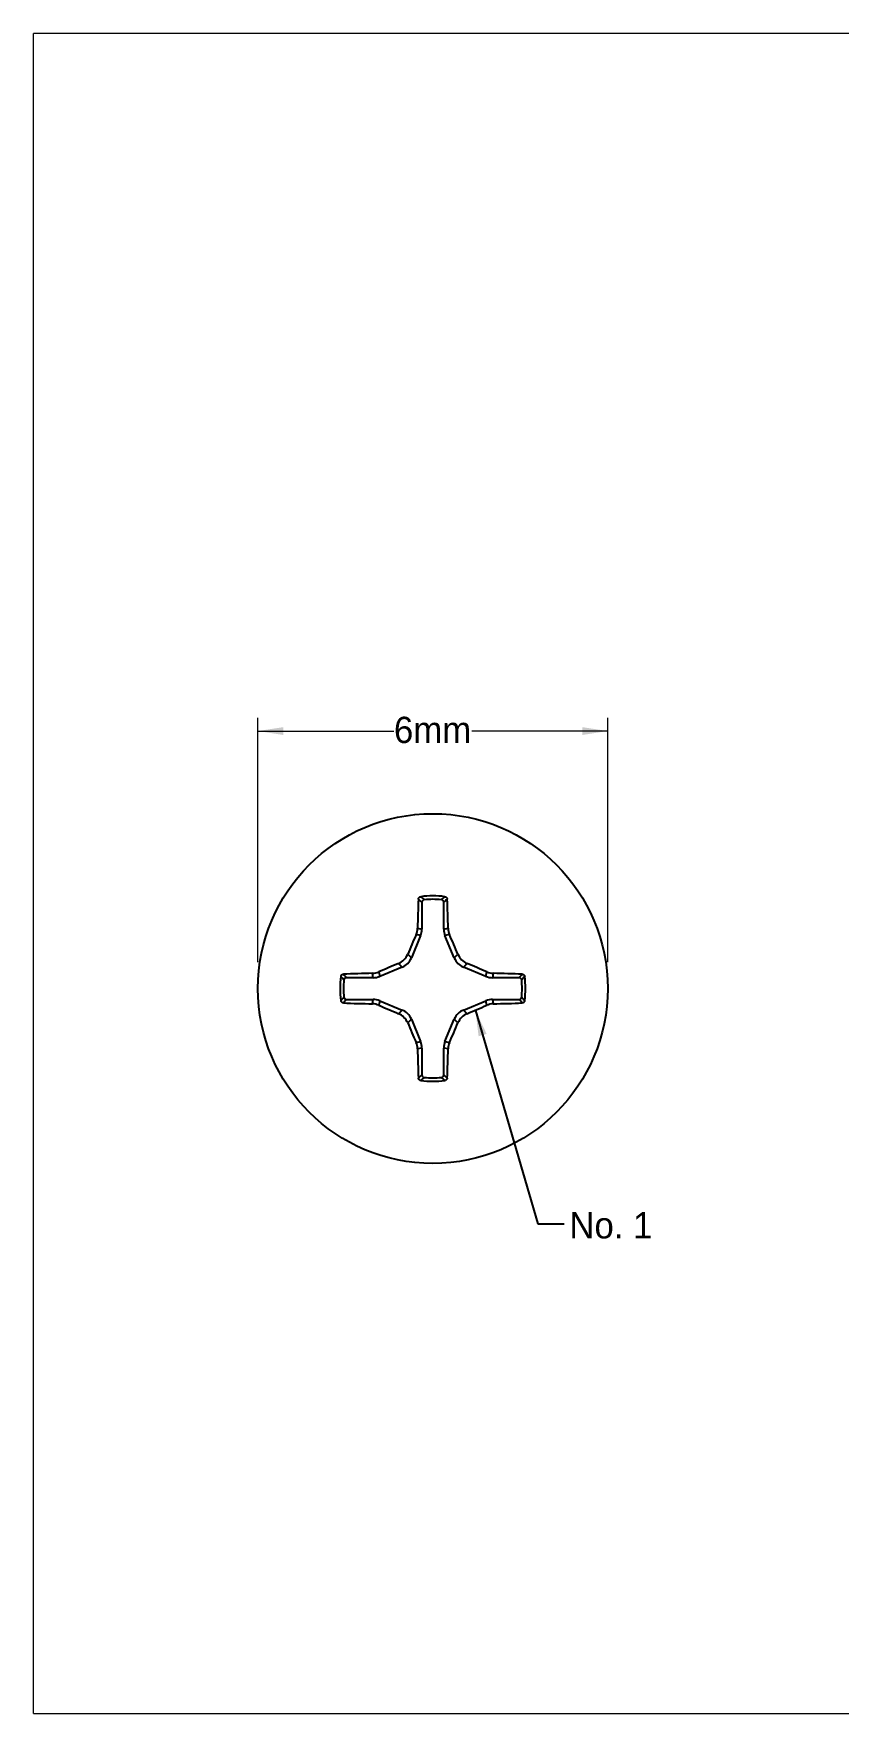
# Model space of a CAD drawing. Header units: millimetres. Extents: x 0.9 to 38.7, y 0.9 to 29.7.
# Drawn here: x 0.9 to 14.71, y 0.9 to 29.72 of the extents above; entities that cross this region are included whole.
import ezdxf

# ---------------------------------------------------------------- set-up
doc = ezdxf.new("R2010")
doc.units = ezdxf.units.MM
doc.header["$LTSCALE"] = 0.14184
doc.linetypes.add('SLD-Solid', pattern=[0])
doc.styles.add('SLDTEXTSTYLE0', font='ARIAL.TTF', dxfattribs={"width": 0.948})
doc.styles.get("Standard").update_dxf_attribs({"font": 'ARIAL.TTF'})
doc.dimstyles.new('SLDDIMSTYLE0', dxfattribs={"dimtxt": 0.437148, "dimasz": 0.437148, "dimexe": 0, "dimexo": 0.0625, "dimgap": 0.109287, "dimtad": 0, "dimtih": 1, "dimtoh": 1, "dimdec": 3, "dimrnd": 1e-09, "dimzin": 12, "dimdsep": 46, "dimtxsty": 'SLDTEXTSTYLE0', "dimsah": 1, "dimcen": 0.09, "dimadec": 0, "dimazin": 3, "dimtfac": 1, "dimtdec": 3, "dimtofl": 0, "dimtmove": 0, "dimatfit": 3, "dimfxl": 0, "dimfrac": 2, "dimtolj": 1, "dimtzin": 12, "dimarcsym": 0})
doc.dimstyles.new('SLDDIMSTYLE2', dxfattribs={"dimtxt": 0.18, "dimasz": 0.437148, "dimexe": 0, "dimexo": 0.0625, "dimgap": 0, "dimtad": 0, "dimtih": 1, "dimtoh": 1, "dimdec": 0, "dimrnd": 1e-09, "dimzin": 0, "dimdsep": 46, "dimtxsty": 'Standard', "dimsah": 1, "dimcen": 0.09, "dimadec": 0, "dimazin": 0, "dimtfac": 0.437148, "dimtdec": 0, "dimtofl": 0, "dimtmove": 0, "dimatfit": 3, "dimfxl": 0, "dimfrac": 2, "dimtolj": 1, "dimtzin": 0, "dimarcsym": 0})

# ---------------------------------------------------------------- blocks, each defined once
blk = doc.blocks.new('_D_2')
at = {"color": 7, "linetype": 'SLD-Solid', "lineweight": 0}
for p, q in [((4.749, 13.788), (4.749, 17.981)), ((10.749, 13.788), (10.749, 17.981)), ((4.749, 17.756), (7.082, 17.756)), ((10.749, 17.756), (8.417, 17.756))]:
    blk.add_line(p, q, dxfattribs=at)
at = {"color": 7, "linetype": 'SLD-Solid', "lineweight": 18}
for points in [[(4.749, 17.756), (5.186, 17.688), (5.186, 17.823)], [(10.749, 17.756), (10.312, 17.823), (10.312, 17.688)]]:
    blk.add_solid(points, dxfattribs=at)
at = {"color": 7, "linetype": 'SLD-Solid', "lineweight": 18, "insert": (7.082, 18.001), "char_height": 0.4503, "attachment_point": 1, "style": 'SLDTEXTSTYLE0'}
blk.add_mtext('6mm', dxfattribs=at)

msp = doc.modelspace()

# ---------------------------------------------------------------- linework, layer by layer
at = {"color": 7, "linetype": 'SLD-Solid', "lineweight": 18}
for p, q in [((0.9007, 0.9007), (0.9007, 29.7226)), ((38.7294, 29.7226), (0.9007, 29.7226)), ((0.9007, 0.9007), (38.7294, 0.9007))]:
    msp.add_line(p, q, dxfattribs=at)
at = {"color": 7, "linetype": 'SLD-Solid', "lineweight": 25}
for p, q in [((7.5622, 14.8183), (7.5622, 14.3584)), ((7.9356, 14.3584), (7.9356, 14.8183)), ((7.5401, 14.2474), (7.3807, 13.8626)), ((7.5401, 14.2474), (7.4622, 14.2629)), ((7.4867, 14.3734), (7.5622, 14.3584)), ((7.9356, 14.3584), (8.0111, 14.3734)), ((8.0355, 14.2629), (7.9577, 14.2474)), ((8.1171, 13.8626), (7.9577, 14.2474)), ((7.3175, 13.9258), (7.3807, 13.8626)), ((8.1171, 13.8626), (8.1803, 13.9258)), ((6.7279, 13.5241), (6.7129, 13.5996)), ((6.8234, 13.6241), (6.8389, 13.5462)), ((7.2237, 13.7056), (6.8389, 13.5462)), ((7.2237, 13.7056), (7.1605, 13.7688)), ((8.3372, 13.7688), (8.274, 13.7056)), ((8.6589, 13.5462), (8.274, 13.7056)), ((8.6589, 13.5462), (8.6744, 13.6241)), ((8.7849, 13.5996), (8.7699, 13.5241)), ((6.7279, 13.5241), (6.268, 13.5241)), ((9.2298, 13.5241), (8.7699, 13.5241)), ((6.268, 13.1507), (6.7279, 13.1507)), ((6.7129, 13.0752), (6.7279, 13.1507)), ((6.8389, 13.1286), (6.8234, 13.0508)), ((6.8389, 13.1286), (7.2237, 12.9692)), ((8.274, 12.9692), (8.6589, 13.1286)), ((8.6744, 13.0508), (8.6589, 13.1286)), ((8.7699, 13.1507), (8.7849, 13.0752)), ((8.7699, 13.1507), (9.2298, 13.1507)), ((7.1605, 12.906), (7.2237, 12.9692)), ((7.3807, 12.8123), (7.3175, 12.7491)), ((7.3807, 12.8123), (7.5401, 12.4274)), ((7.9577, 12.4274), (8.1171, 12.8123)), ((8.1803, 12.7491), (8.1171, 12.8123)), ((8.274, 12.9692), (8.3372, 12.906)), ((7.4622, 12.4119), (7.5401, 12.4274)), ((7.9577, 12.4274), (8.0355, 12.4119)), ((7.5622, 12.3164), (7.4867, 12.3014)), ((7.5622, 12.3164), (7.5622, 11.8565)), ((8.0111, 12.3014), (7.9356, 12.3164)), ((7.9356, 11.8565), (7.9356, 12.3164))]:
    msp.add_line(p, q, dxfattribs=at)
msp.add_circle((7.7489, 13.3374), 3, dxfattribs=at)
for centre, radius, start, end in [((46.4956, 13.436), 39.0202, 177.89082, 178.62342), ((7.7489, 13.3374), 1.5903, 82.48991, 97.51009), ((7.7489, 13.3374), 1.5313, 84.47613, 95.52387), ((-30.9978, 13.436), 39.0202, 1.37658, 2.10918), ((46.9916, -2.9087), 43.0979, 156.51982, 157.0076), ((-31.4938, -2.9087), 43.0979, 22.9924, 23.48018), ((7.6503, -25.4093), 39.0202, 91.37658, 92.10918), ((23.995, -25.9053), 43.0979, 112.9924, 113.48018), ((-8.4972, -25.9053), 43.0979, 66.51982, 67.0076), ((7.8475, -25.4093), 39.0202, 87.89082, 88.62342), ((7.7489, 13.3374), 1.5903, 172.48991, 187.51009), ((7.7489, 13.3374), 1.5313, 174.47613, 185.52387), ((7.7489, 13.3374), 1.5313, 354.47613, 5.52387), ((7.7489, 13.3374), 1.5903, 352.48991, 7.51009), ((7.6503, 52.0841), 39.0202, 267.89082, 268.62342), ((23.995, 52.5801), 43.0979, 246.51982, 247.0076), ((-8.4972, 52.5801), 43.0979, 292.9924, 293.48018), ((7.8475, 52.0841), 39.0202, 271.37658, 272.10918), ((46.9916, 29.5835), 43.0979, 202.9924, 203.48018), ((-31.4938, 29.5835), 43.0979, 336.51982, 337.0076), ((46.4956, 13.2388), 39.0202, 181.37658, 182.10918), ((-30.9978, 13.2388), 39.0202, 357.89082, 358.62342), ((7.7489, 13.3374), 1.5903, 262.48991, 277.51009), ((7.7489, 13.3374), 1.5313, 264.47613, 275.52387)]:
    msp.add_arc(centre, radius, start, end, dxfattribs=at)
for centre, major_axis, ratio, start_param, end_param in [((7.269, 14.3591), (-0.2876, 0.0572), 0.994307, 2.9463327, 3.3368526), ((8.2288, 14.3591), (0.2876, 0.0572), 0.994307, 2.9463327, 3.3368526), ((7.1103, 13.976), (-0.2075, 0.2075), 0.993591, 2.7511616, 3.5320237), ((8.3875, 13.976), (0.2075, 0.2075), 0.993591, 2.7511616, 3.5320237), ((6.7273, 13.8174), (-0.0572, 0.2876), 0.994307, 2.9463327, 3.3368526), ((8.7705, 13.8174), (0.0572, 0.2876), 0.994307, 2.9463327, 3.3368526), ((6.7273, 12.8575), (-0.0572, -0.2876), 0.994307, 2.9463327, 3.3368526), ((8.7705, 12.8575), (0.0572, -0.2876), 0.994307, 2.9463327, 3.3368526), ((7.1103, 12.6988), (-0.2075, -0.2075), 0.993591, 2.7511616, 3.5320237), ((8.3875, 12.6988), (0.2075, -0.2075), 0.993591, 2.7511616, 3.5320237), ((7.269, 12.3158), (-0.2876, -0.0572), 0.994307, 2.9463327, 3.3368526), ((8.2288, 12.3158), (0.2876, -0.0572), 0.994307, 2.9463327, 3.3368526)]:
    msp.add_ellipse(centre, major_axis=major_axis, ratio=ratio, start_param=start_param, end_param=end_param, dxfattribs=at)
for points, knots in [([(7.5019, 14.8721), (7.502, 14.877), (7.5031, 14.882), (7.505, 14.8866), (7.5069, 14.8912), (7.5097, 14.8956), (7.5131, 14.8994), (7.5165, 14.9031), (7.5206, 14.9064), (7.5251, 14.9088), (7.53, 14.9115), (7.5355, 14.9133), (7.541, 14.9141)], [0, 0, 0, 0, 0.000015646823, 0.000015646823, 0.000015646823, 0.000031298274, 0.000031298274, 0.000031298274, 0.000046852736, 0.000046852736, 0.000046852736, 0.000063736927, 0.000063736927, 0.000063736927, 0.000063736927]), ([(7.5622, 14.8183), (7.5522, 14.8274), (7.5423, 14.8363), (7.5323, 14.8452), (7.5222, 14.8542), (7.512, 14.8632), (7.5019, 14.8721)], [0, 0, 0, 0, 0.00028666367, 0.00028666367, 0.00028666367, 0.00057948303, 0.00057948303, 0.00057948303, 0.00057948303]), ([(7.541, 14.9141), (7.551, 14.9056), (7.5609, 14.897), (7.5709, 14.8884), (7.5811, 14.8796), (7.5913, 14.8706), (7.6015, 14.8616)], [0, 0, 0, 0, 0.00027976789, 0.00027976789, 0.00027976789, 0.00056650539, 0.00056650539, 0.00056650539, 0.00056650539]), ([(7.6015, 14.8616), (7.5966, 14.8612), (7.5918, 14.8599), (7.5873, 14.8578), (7.5829, 14.8558), (7.5788, 14.8529), (7.5753, 14.8495), (7.5718, 14.8461), (7.5689, 14.8421), (7.5667, 14.8377), (7.5646, 14.8334), (7.5631, 14.8286), (7.5625, 14.8238), (7.5623, 14.822), (7.5622, 14.8202), (7.5622, 14.8183)], [0, 0, 0, 0, 0.000014637723, 0.000014637723, 0.000014637723, 0.000029280921, 0.000029280921, 0.000029280921, 0.000043849396, 0.000043849396, 0.000043849396, 0.000058395682, 0.000058395682, 0.000058395682, 0.000063811516, 0.000063811516, 0.000063811516, 0.000063811516]), ([(7.8963, 14.8616), (7.9065, 14.8706), (7.9167, 14.8796), (7.9269, 14.8884), (7.9368, 14.897), (7.9468, 14.9056), (7.9567, 14.9141)], [0, 0, 0, 0, 0.00028673749, 0.00028673749, 0.00028673749, 0.00056650537, 0.00056650537, 0.00056650537, 0.00056650537]), ([(7.9356, 14.8183), (7.9356, 14.8232), (7.9348, 14.8282), (7.9332, 14.8328), (7.9315, 14.8374), (7.9291, 14.8418), (7.9261, 14.8456), (7.923, 14.8494), (7.9193, 14.8527), (7.9152, 14.8552), (7.911, 14.8578), (7.9064, 14.8597), (7.9017, 14.8608), (7.8999, 14.8612), (7.8981, 14.8615), (7.8963, 14.8616)], [0, 0, 0, 0, 0.00001463772, 0.00001463772, 0.00001463772, 0.000029280916, 0.000029280916, 0.000029280916, 0.000043849376, 0.000043849376, 0.000043849376, 0.00005839567, 0.00005839567, 0.00005839567, 0.000063811516, 0.000063811516, 0.000063811516, 0.000063811516]), ([(7.9959, 14.8721), (7.9858, 14.8632), (7.9756, 14.8542), (7.9654, 14.8452), (7.9555, 14.8363), (7.9455, 14.8274), (7.9356, 14.8183)], [0, 0, 0, 0, 0.00029281936, 0.00029281936, 0.00029281936, 0.00057948304, 0.00057948304, 0.00057948304, 0.00057948304]), ([(7.9567, 14.9141), (7.9616, 14.9134), (7.9664, 14.912), (7.9708, 14.9098), (7.9752, 14.9077), (7.9792, 14.9048), (7.9827, 14.9015), (7.9862, 14.8981), (7.9891, 14.8941), (7.9913, 14.8898), (7.9935, 14.8854), (7.995, 14.8805), (7.9956, 14.8757), (7.9958, 14.8745), (7.9959, 14.8733), (7.9959, 14.8721)], [0, 0, 0, 0, 0.00001470844, 0.00001470844, 0.00001470844, 0.000029394178, 0.000029394178, 0.000029394178, 0.000044422674, 0.000044422674, 0.000044422674, 0.000059884826, 0.000059884826, 0.000059884826, 0.000063648919, 0.000063648919, 0.000063648919, 0.000063648919]), ([(6.1723, 13.5453), (6.1729, 13.5501), (6.1744, 13.555), (6.1765, 13.5593), (6.1786, 13.5637), (6.1815, 13.5678), (6.1848, 13.5712), (6.1882, 13.5747), (6.1923, 13.5777), (6.1965, 13.5799), (6.2009, 13.5821), (6.2058, 13.5836), (6.2106, 13.5842), (6.2118, 13.5843), (6.213, 13.5844), (6.2142, 13.5845)], [0, 0, 0, 0, 0.00001470844, 0.00001470844, 0.00001470844, 0.000029394178, 0.000029394178, 0.000029394178, 0.000044422674, 0.000044422674, 0.000044422674, 0.000059884826, 0.000059884826, 0.000059884826, 0.000063648919, 0.000063648919, 0.000063648919, 0.000063648919]), ([(6.2142, 13.5845), (6.2231, 13.5743), (6.2321, 13.5641), (6.2411, 13.554), (6.25, 13.544), (6.2589, 13.5341), (6.268, 13.5241)], [0, 0, 0, 0, 0.00029281936, 0.00029281936, 0.00029281936, 0.00057948304, 0.00057948304, 0.00057948304, 0.00057948304]), ([(9.2298, 13.5241), (9.2388, 13.5341), (9.2478, 13.544), (9.2566, 13.554), (9.2657, 13.5641), (9.2747, 13.5743), (9.2836, 13.5845)], [0, 0, 0, 0, 0.00028666367, 0.00028666367, 0.00028666367, 0.00057948303, 0.00057948303, 0.00057948303, 0.00057948303]), ([(9.2836, 13.5845), (9.2885, 13.5843), (9.2935, 13.5832), (9.2981, 13.5813), (9.3027, 13.5794), (9.3071, 13.5766), (9.3108, 13.5732), (9.3146, 13.5699), (9.3178, 13.5657), (9.3203, 13.5612), (9.323, 13.5563), (9.3248, 13.5508), (9.3255, 13.5453)], [0, 0, 0, 0, 0.000015646823, 0.000015646823, 0.000015646823, 0.000031298274, 0.000031298274, 0.000031298274, 0.000046852736, 0.000046852736, 0.000046852736, 0.000063736927, 0.000063736927, 0.000063736927, 0.000063736927]), ([(6.2247, 13.4848), (6.2157, 13.495), (6.2068, 13.5052), (6.1979, 13.5154), (6.1893, 13.5254), (6.1807, 13.5353), (6.1723, 13.5453)], [0, 0, 0, 0, 0.00028673749, 0.00028673749, 0.00028673749, 0.00056650537, 0.00056650537, 0.00056650537, 0.00056650537]), ([(6.268, 13.5241), (6.2631, 13.5241), (6.2581, 13.5233), (6.2535, 13.5217), (6.2489, 13.5201), (6.2445, 13.5177), (6.2407, 13.5146), (6.2369, 13.5116), (6.2336, 13.5078), (6.2311, 13.5037), (6.2285, 13.4996), (6.2266, 13.495), (6.2255, 13.4902), (6.2251, 13.4885), (6.2249, 13.4867), (6.2247, 13.4848)], [0, 0, 0, 0, 0.00001463772, 0.00001463772, 0.00001463772, 0.000029280916, 0.000029280916, 0.000029280916, 0.000043849376, 0.000043849376, 0.000043849376, 0.00005839567, 0.00005839567, 0.00005839567, 0.000063811516, 0.000063811516, 0.000063811516, 0.000063811516]), ([(9.2731, 13.4848), (9.2726, 13.4897), (9.2713, 13.4945), (9.2693, 13.499), (9.2672, 13.5034), (9.2644, 13.5075), (9.261, 13.511), (9.2576, 13.5145), (9.2535, 13.5174), (9.2492, 13.5196), (9.2448, 13.5218), (9.2401, 13.5232), (9.2353, 13.5238), (9.2335, 13.524), (9.2316, 13.5241), (9.2298, 13.5241)], [0, 0, 0, 0, 0.000014637723, 0.000014637723, 0.000014637723, 0.000029280921, 0.000029280921, 0.000029280921, 0.000043849396, 0.000043849396, 0.000043849396, 0.000058395682, 0.000058395682, 0.000058395682, 0.000063811516, 0.000063811516, 0.000063811516, 0.000063811516]), ([(9.3255, 13.5453), (9.317, 13.5353), (9.3085, 13.5254), (9.2999, 13.5154), (9.291, 13.5052), (9.2821, 13.495), (9.2731, 13.4848)], [0, 0, 0, 0, 0.00027976789, 0.00027976789, 0.00027976789, 0.00056650539, 0.00056650539, 0.00056650539, 0.00056650539]), ([(6.1723, 13.1296), (6.1807, 13.1395), (6.1893, 13.1495), (6.1979, 13.1594), (6.2068, 13.1696), (6.2157, 13.1798), (6.2247, 13.19)], [0, 0, 0, 0, 0.00027976681, 0.00027976681, 0.00027976681, 0.00056650539, 0.00056650539, 0.00056650539, 0.00056650539]), ([(6.2142, 13.0904), (6.2093, 13.0906), (6.2043, 13.0917), (6.1997, 13.0936), (6.1951, 13.0955), (6.1907, 13.0982), (6.1869, 13.1016), (6.1832, 13.105), (6.1799, 13.1091), (6.1775, 13.1136), (6.1748, 13.1185), (6.173, 13.124), (6.1723, 13.1296)], [0, 0, 0, 0, 0.000015646823, 0.000015646823, 0.000015646823, 0.000031298274, 0.000031298274, 0.000031298274, 0.000046852736, 0.000046852736, 0.000046852736, 0.000063736927, 0.000063736927, 0.000063736927, 0.000063736927]), ([(6.268, 13.1507), (6.2589, 13.1408), (6.25, 13.1308), (6.2411, 13.1209), (6.2321, 13.1107), (6.2231, 13.1006), (6.2142, 13.0904)], [0, 0, 0, 0, 0.00028666476, 0.00028666476, 0.00028666476, 0.00057948303, 0.00057948303, 0.00057948303, 0.00057948303]), ([(6.2247, 13.19), (6.2251, 13.1852), (6.2265, 13.1803), (6.2285, 13.1759), (6.2306, 13.1715), (6.2334, 13.1673), (6.2368, 13.1638), (6.2402, 13.1604), (6.2442, 13.1574), (6.2486, 13.1553), (6.2529, 13.1531), (6.2577, 13.1517), (6.2625, 13.1511), (6.2643, 13.1508), (6.2661, 13.1507), (6.268, 13.1507)], [0, 0, 0, 0, 0.000014637723, 0.000014637723, 0.000014637723, 0.000029280921, 0.000029280921, 0.000029280921, 0.000043849396, 0.000043849396, 0.000043849396, 0.000058395682, 0.000058395682, 0.000058395682, 0.000063811516, 0.000063811516, 0.000063811516, 0.000063811516]), ([(9.2298, 13.1507), (9.2347, 13.1507), (9.2396, 13.1515), (9.2442, 13.1532), (9.2488, 13.1548), (9.2532, 13.1572), (9.257, 13.1603), (9.2608, 13.1633), (9.2641, 13.167), (9.2667, 13.1711), (9.2693, 13.1753), (9.2712, 13.1799), (9.2722, 13.1846), (9.2726, 13.1864), (9.2729, 13.1882), (9.2731, 13.19)], [0, 0, 0, 0, 0.00001463772, 0.00001463772, 0.00001463772, 0.000029280916, 0.000029280916, 0.000029280916, 0.000043849376, 0.000043849376, 0.000043849376, 0.00005839567, 0.00005839567, 0.00005839567, 0.000063811516, 0.000063811516, 0.000063811516, 0.000063811516]), ([(9.2836, 13.0904), (9.2747, 13.1006), (9.2657, 13.1107), (9.2566, 13.1209), (9.2478, 13.1308), (9.2388, 13.1408), (9.2298, 13.1507)], [0, 0, 0, 0, 0.00029281936, 0.00029281936, 0.00029281936, 0.00057948304, 0.00057948304, 0.00057948304, 0.00057948304]), ([(9.2731, 13.19), (9.2821, 13.1798), (9.291, 13.1696), (9.2999, 13.1594), (9.3085, 13.1495), (9.317, 13.1395), (9.3255, 13.1296)], [0, 0, 0, 0, 0.00028673749, 0.00028673749, 0.00028673749, 0.00056650537, 0.00056650537, 0.00056650537, 0.00056650537]), ([(9.3255, 13.1296), (9.3249, 13.1247), (9.3234, 13.1199), (9.3213, 13.1155), (9.3191, 13.1111), (9.3163, 13.1071), (9.3129, 13.1036), (9.3095, 13.1001), (9.3055, 13.0972), (9.3012, 13.095), (9.2968, 13.0928), (9.292, 13.0913), (9.2872, 13.0907), (9.286, 13.0905), (9.2848, 13.0904), (9.2836, 13.0904)], [0, 0, 0, 0, 0.00001470844, 0.00001470844, 0.00001470844, 0.000029394178, 0.000029394178, 0.000029394178, 0.000044422674, 0.000044422674, 0.000044422674, 0.000059884826, 0.000059884826, 0.000059884826, 0.000063648919, 0.000063648919, 0.000063648919, 0.000063648919]), ([(7.5019, 11.8027), (7.512, 11.8116), (7.5222, 11.8206), (7.5323, 11.8297), (7.5423, 11.8385), (7.5522, 11.8475), (7.5622, 11.8565)], [0, 0, 0, 0, 0.00029281936, 0.00029281936, 0.00029281936, 0.00057948304, 0.00057948304, 0.00057948304, 0.00057948304]), ([(7.5622, 11.8565), (7.5622, 11.8516), (7.563, 11.8467), (7.5646, 11.8421), (7.5662, 11.8375), (7.5687, 11.8331), (7.5717, 11.8293), (7.5747, 11.8255), (7.5785, 11.8222), (7.5826, 11.8196), (7.5867, 11.817), (7.5913, 11.8152), (7.5961, 11.8141), (7.5978, 11.8137), (7.5997, 11.8134), (7.6015, 11.8132)], [0, 0, 0, 0, 0.00001463772, 0.00001463772, 0.00001463772, 0.000029280916, 0.000029280916, 0.000029280916, 0.000043849376, 0.000043849376, 0.000043849376, 0.00005839567, 0.00005839567, 0.00005839567, 0.000063811516, 0.000063811516, 0.000063811516, 0.000063811516]), ([(7.8963, 11.8132), (7.9011, 11.8137), (7.906, 11.815), (7.9104, 11.817), (7.9148, 11.8191), (7.919, 11.8219), (7.9225, 11.8253), (7.926, 11.8287), (7.9289, 11.8328), (7.9311, 11.8371), (7.9332, 11.8415), (7.9347, 11.8462), (7.9353, 11.851), (7.9355, 11.8529), (7.9356, 11.8547), (7.9356, 11.8565)], [0, 0, 0, 0, 0.000014637723, 0.000014637723, 0.000014637723, 0.000029280921, 0.000029280921, 0.000029280921, 0.000043849396, 0.000043849396, 0.000043849396, 0.000058395682, 0.000058395682, 0.000058395682, 0.000063811516, 0.000063811516, 0.000063811516, 0.000063811516]), ([(7.9356, 11.8565), (7.9455, 11.8475), (7.9555, 11.8385), (7.9654, 11.8297), (7.9756, 11.8206), (7.9858, 11.8116), (7.9959, 11.8027)], [0, 0, 0, 0, 0.00028666476, 0.00028666476, 0.00028666476, 0.00057948303, 0.00057948303, 0.00057948303, 0.00057948303]), ([(7.541, 11.7608), (7.5362, 11.7614), (7.5314, 11.7629), (7.527, 11.765), (7.5226, 11.7672), (7.5185, 11.77), (7.5151, 11.7734), (7.5116, 11.7768), (7.5086, 11.7808), (7.5065, 11.7851), (7.5042, 11.7895), (7.5027, 11.7943), (7.5021, 11.7991), (7.502, 11.8003), (7.5019, 11.8015), (7.5019, 11.8027)], [0, 0, 0, 0, 0.00001470844, 0.00001470844, 0.00001470844, 0.000029394178, 0.000029394178, 0.000029394178, 0.000044422674, 0.000044422674, 0.000044422674, 0.000059884826, 0.000059884826, 0.000059884826, 0.000063648919, 0.000063648919, 0.000063648919, 0.000063648919]), ([(7.6015, 11.8132), (7.5913, 11.8042), (7.5811, 11.7953), (7.5709, 11.7865), (7.5609, 11.7778), (7.551, 11.7693), (7.541, 11.7608)], [0, 0, 0, 0, 0.00028673749, 0.00028673749, 0.00028673749, 0.00056650537, 0.00056650537, 0.00056650537, 0.00056650537]), ([(7.9567, 11.7608), (7.9468, 11.7693), (7.9368, 11.7778), (7.9269, 11.7865), (7.9167, 11.7953), (7.9065, 11.8042), (7.8963, 11.8132)], [0, 0, 0, 0, 0.00027976681, 0.00027976681, 0.00027976681, 0.00056650539, 0.00056650539, 0.00056650539, 0.00056650539]), ([(7.9959, 11.8027), (7.9957, 11.7978), (7.9946, 11.7929), (7.9928, 11.7882), (7.9909, 11.7836), (7.9881, 11.7793), (7.9847, 11.7755), (7.9813, 11.7717), (7.9772, 11.7685), (7.9727, 11.766), (7.9678, 11.7634), (7.9623, 11.7615), (7.9567, 11.7608)], [0, 0, 0, 0, 0.000015646823, 0.000015646823, 0.000015646823, 0.000031298274, 0.000031298274, 0.000031298274, 0.000046852736, 0.000046852736, 0.000046852736, 0.000063736927, 0.000063736927, 0.000063736927, 0.000063736927])]:
    msp.add_open_spline(points, degree=3, knots=knots, dxfattribs=at)
for points in [[(7.4622, 14.2629), (7.4776, 14.2984), (7.4858, 14.3352), (7.4867, 14.3734)], [(8.0111, 14.3734), (8.012, 14.3352), (8.0201, 14.2984), (8.0355, 14.2629)], [(7.1605, 13.7688), (7.2308, 13.7986), (7.2877, 13.8555), (7.3175, 13.9258)], [(8.1803, 13.9258), (8.2101, 13.8555), (8.267, 13.7986), (8.3372, 13.7688)], [(6.7129, 13.5996), (6.7511, 13.6006), (6.7879, 13.6087), (6.8234, 13.6241)], [(8.6744, 13.6241), (8.7099, 13.6087), (8.7467, 13.6006), (8.7849, 13.5996)], [(6.8234, 13.0508), (6.7879, 13.0662), (6.7511, 13.0743), (6.7129, 13.0752)], [(8.7849, 13.0752), (8.7467, 13.0743), (8.7099, 13.0662), (8.6744, 13.0508)], [(7.3175, 12.7491), (7.2877, 12.8193), (7.2308, 12.8762), (7.1605, 12.906)], [(8.3372, 12.906), (8.267, 12.8762), (8.2101, 12.8193), (8.1803, 12.7491)], [(7.4867, 12.3014), (7.4858, 12.3396), (7.4776, 12.3765), (7.4622, 12.4119)], [(8.0355, 12.4119), (8.0201, 12.3765), (8.012, 12.3396), (8.0111, 12.3014)]]:
    msp.add_open_spline(points, degree=3, dxfattribs=at)

# ---------------------------------------------------------------- texts
at = {"color": 7, "linetype": 'Continuous', "lineweight": 0, "insert": (10.091, 9.501), "char_height": 0.45034, "attachment_point": 1, "style": 'SLDTEXTSTYLE0'}
msp.add_mtext('No. 1', dxfattribs=at)

# ---------------------------------------------------------------- dimensions: what is measured, and where the dimension line sits
at = {"color": 7, "linetype": 'SLD-Solid', "lineweight": 18}
dim = msp.add_linear_dim(base=(10.7489, 17.7557), p1=(4.7489, 13.3374), p2=(10.7489, 13.3374), dimstyle='SLDDIMSTYLE0', dxfattribs=at)
dim.commit()
dim.dimension.update_dxf_attribs({"geometry": '_D_2', "text_midpoint": (7.7494, 17.7557), "dimtype": 160})

# ---------------------------------------------------------------- leaders
at = {"color": 7, "linetype": 'Continuous', "lineweight": 0}
msp.add_leader([(8.4804, 12.9587), (9.5519, 9.3033), (10.0022, 9.3033)], dimstyle='SLDDIMSTYLE2', dxfattribs=at)

doc.saveas('drawing.dxf')
